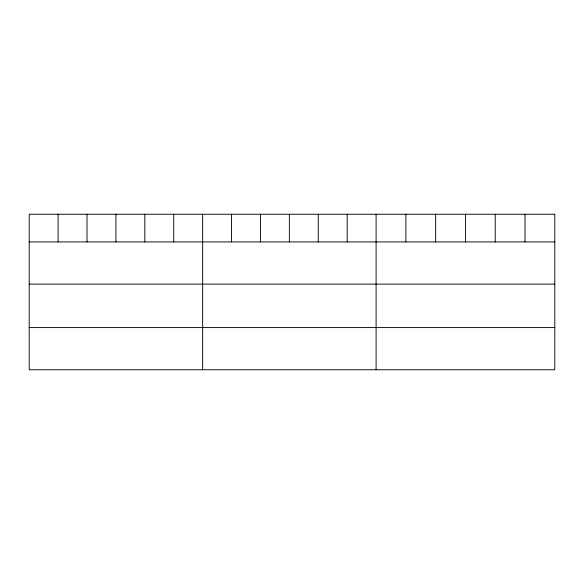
<?xml version="1.0" encoding="UTF-8"?>
<svg xmlns="http://www.w3.org/2000/svg" width="584" height="584" viewBox="0 0 584 584"><rect width="100%" height="100%" fill="white"/><g stroke="black" fill="none" stroke-linecap="round" stroke-linejoin="round"><path stroke-width="0.88" d="M29.2 241.929L554.8 241.929M29.2 284.116L554.8 284.116M29.2 327.58L554.8 327.58M525.016 214.24L525.016 241.929M495.232 214.24L495.232 241.929M465.448 214.24L465.448 241.929M435.664 214.24L435.664 241.929M405.88 214.24L405.88 241.929M376.096 214.24L376.096 369.76M347.188 214.24L347.188 241.929M318.28 214.24L318.28 241.929M289.372 214.24L289.372 241.929M260.464 214.24L260.464 241.929M231.556 214.24L231.556 241.929M202.648 214.24L202.648 369.76M173.74 214.24L173.74 241.929M144.832 214.24L144.832 241.929M115.924 214.24L115.924 241.929M87.016 214.24L87.016 241.929M58.108 214.24L58.108 241.929M554.8 214.24L29.2 214.24L29.2 369.76L554.8 369.76L554.8 214.24"/></g></svg>
